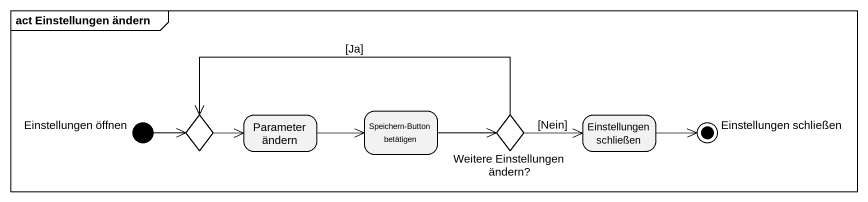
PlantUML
@startuml
mainframe act Einstellungen ändern
hide empty description
state "Einstellungen öffnen" as Einstellungen_öffnen <<start>>
state choice1 <<choice>>
state "Parameter ändern" as Parameter_ändern
state "Speichern-Button betätigen" as Speichern_Button_betätigen
state "Weitere Einstellungen ändern?" as Weitere_Einstellungen_ändern <<choice>>
state "Einstellungen schließen" as Einstellungen_schließen
state "Einstellungen schließen" as Einstellungen_schließen_2 <<end>>
Einstellungen_öffnen -right-> choice1
choice1 -right-> Parameter_ändern
Parameter_ändern -right-> Speichern_Button_betätigen
Speichern_Button_betätigen -right-> Weitere_Einstellungen_ändern
Weitere_Einstellungen_ändern -left-> choice1 : [Ja]
Weitere_Einstellungen_ändern -right-> Einstellungen_schließen : [Nein]
Einstellungen_schließen -right-> Einstellungen_schließen_2
@enduml
